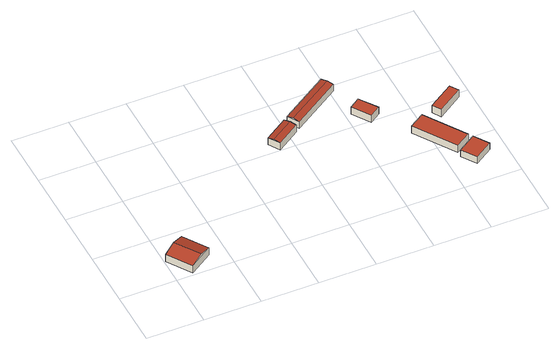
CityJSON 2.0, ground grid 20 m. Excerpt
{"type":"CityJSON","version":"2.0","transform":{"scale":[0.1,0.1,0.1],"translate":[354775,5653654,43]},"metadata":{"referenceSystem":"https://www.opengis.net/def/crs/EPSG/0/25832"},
"CityObjects":{
"building1":{"type":"Building","attributes":{"Geometrietyp2DReferenz":"3000","Gemeindeschluessel":"05315000","function":"31001_2000","roofType":"3100","measuredHeight":4.26,"storeysAboveGround":1},"address":[{"country":"Germany","locality":"Köln","thoroughfareNumber":"3","thoroughfareName":"Bernhard-Günther-Str."}],"geometry":[{"type":"Solid","lod":"2","boundaries":[[[[0,1,2,3]],[[4,5,1,0]],[[6,7,5,4]],[[3,2,7,6]],[[0,8,4]],[[6,9,3]],[[3,9,8,0]],[[4,8,9,6]],[[1,5,7,2]]]],"semantics":{"surfaces":[{"type":"WallSurface"},{"type":"RoofSurface"},{"type":"GroundSurface"}],"values":[[0,0,0,0,0,0,1,1,2]]}}]},
"building2":{"type":"Building","attributes":{"Geometrietyp2DReferenz":"3000","Gemeindeschluessel":"05315000","function":"31001_2000","roofType":"3100","measuredHeight":3.33,"storeysAboveGround":1},"address":[{"country":"Germany","locality":"Köln","thoroughfareNumber":"10","thoroughfareName":"Bernhard-Günther-Str."}],"geometry":[{"type":"Solid","lod":"2","boundaries":[[[[10,11,12,13]],[[14,15,11,10]],[[16,17,15,14]],[[13,12,17,16]],[[10,18,14]],[[16,19,13]],[[13,19,18,10]],[[14,18,19,16]],[[11,15,17,12]]]],"semantics":{"surfaces":[{"type":"WallSurface"},{"type":"RoofSurface"},{"type":"GroundSurface"}],"values":[[0,0,0,0,0,0,1,1,2]]}}]},
"building3":{"type":"Building","attributes":{"Geometrietyp2DReferenz":"3000","Gemeindeschluessel":"05315000","function":"31001_2000","roofType":"3100","measuredHeight":3.31,"storeysAboveGround":1},"address":[{"country":"Germany","locality":"Köln","thoroughfareNumber":"11","thoroughfareName":"Bernhard-Günther-Str."}],"geometry":[{"type":"Solid","lod":"2","boundaries":[[[[20,21,22,23]],[[24,25,21,20]],[[26,27,25,24]],[[23,22,27,26]],[[20,28,24]],[[26,29,23]],[[23,29,28,20]],[[24,28,29,26]],[[21,25,27,22]]]],"semantics":{"surfaces":[{"type":"WallSurface"},{"type":"RoofSurface"},{"type":"GroundSurface"}],"values":[[0,0,0,0,0,0,1,1,2]]}}]},
"building4":{"type":"Building","attributes":{"Geometrietyp2DReferenz":"3000","Gemeindeschluessel":"05315000","function":"31001_2000","roofType":"1000","measuredHeight":2.95,"storeysAboveGround":1},"address":[{"country":"Germany","locality":"Köln","thoroughfareNumber":"1","thoroughfareName":"Bernhard-Günther-Str."}],"geometry":[{"type":"Solid","lod":"2","boundaries":[[[[30,31,32,33]],[[34,35,31,30]],[[36,37,35,34]],[[33,32,37,36]],[[34,30,33,36]],[[31,35,37,32]]]],"semantics":{"surfaces":[{"type":"WallSurface"},{"type":"RoofSurface"},{"type":"GroundSurface"}],"values":[[0,0,0,0,1,2]]}}]},
"building5":{"type":"Building","attributes":{"Geometrietyp2DReferenz":"3000","Gemeindeschluessel":"05315000","function":"31001_2000","roofType":"1000","measuredHeight":2.91,"storeysAboveGround":1},"address":[{"country":"Germany","locality":"Köln","thoroughfareNumber":"650","thoroughfareName":"Bernhard-Günther-Str."}],"geometry":[{"type":"Solid","lod":"2","boundaries":[[[[38,39,40,41]],[[42,43,39,38]],[[44,45,43,42]],[[41,40,45,44]],[[42,38,41,44]],[[39,43,45,40]]]],"semantics":{"surfaces":[{"type":"WallSurface"},{"type":"RoofSurface"},{"type":"GroundSurface"}],"values":[[0,0,0,0,1,2]]}}]},
"building6":{"type":"Building","attributes":{"Geometrietyp2DReferenz":"3000","Gemeindeschluessel":"05315000","function":"31001_2000","roofType":"1000","measuredHeight":2.75,"storeysAboveGround":1},"address":[{"country":"Germany","locality":"Köln","thoroughfareNumber":"651","thoroughfareName":"Bernhard-Günther-Str."}],"geometry":[{"type":"Solid","lod":"2","boundaries":[[[[46,47,48,49]],[[50,51,47,46]],[[52,53,51,50]],[[49,48,53,52]],[[50,46,49,52]],[[47,51,53,48]]]],"semantics":{"surfaces":[{"type":"WallSurface"},{"type":"RoofSurface"},{"type":"GroundSurface"}],"values":[[0,0,0,0,1,2]]}}]},
"building7":{"type":"Building","attributes":{"Geometrietyp2DReferenz":"3000","Gemeindeschluessel":"05315000","function":"31001_2000","roofType":"1000","measuredHeight":3.1,"storeysAboveGround":1},"address":[{"country":"Germany","locality":"Köln","thoroughfareNumber":"13","thoroughfareName":"Bernhard-Günther-Str."}],"geometry":[{"type":"Solid","lod":"2","boundaries":[[[[54,55,56,57]],[[58,59,55,54]],[[60,61,59,58]],[[57,56,61,60]],[[58,54,57,60]],[[55,59,61,56]]]],"semantics":{"surfaces":[{"type":"WallSurface"},{"type":"RoofSurface"},{"type":"GroundSurface"}],"values":[[0,0,0,0,1,2]]}}]}
},
"vertices":[
[141,62,33],[141,62,3],[85,147,3],[85,147,33],[60,8,33],[60,8,3],[4,93,33],[4,93,3],[101,35,46],[44,120,46],
[548,402,32],[548,402,3],[629,455,3],[629,455,32],[523,441,32],[523,441,3],[604,494,32],[604,494,3],[535,422,36],[617,474,36],
[645,465,32],[645,465,3],[814,575,3],[814,575,32],[620,504,32],[620,504,3],[789,613,32],[789,613,3],[633,485,36],[802,594,36],
[899,420,32],[899,420,2],[856,482,2],[856,482,32],[862,395,32],[862,395,2],[820,457,32],[820,457,2],
[1102,189,31],[1102,189,2],[1008,332,2],[1008,332,31],[1050,155,31],[1050,155,2],[955,298,31],[955,298,2],
[1146,124,30],[1146,124,2],[1112,176,2],[1112,176,30],[1084,83,30],[1084,83,2],[1050,135,30],[1050,135,2],
[1161,383,33],[1161,383,2],[1141,413,2],[1141,413,33],[1072,325,33],[1072,325,2],[1053,355,33],[1053,355,2]
]}
